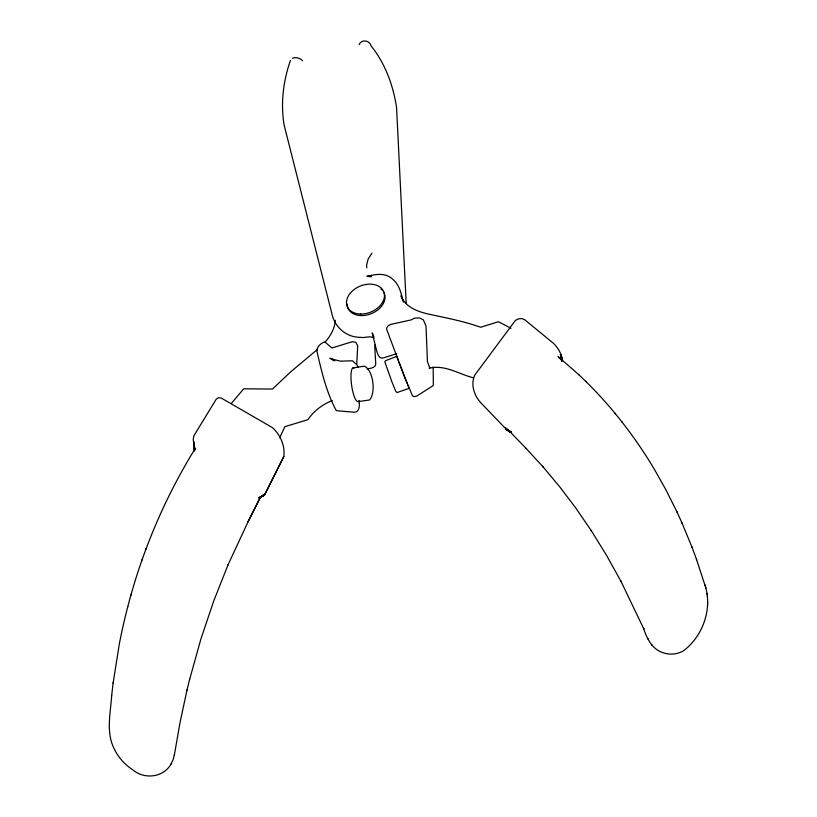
<?xml version="1.0" encoding="UTF-8"?>
<svg xmlns="http://www.w3.org/2000/svg" width="817" height="817" viewBox="0 0 817 817"><rect width="100%" height="100%" fill="white"/><g stroke="black" fill="none" stroke-linecap="round" stroke-linejoin="round"><path stroke-width="1.23" d="M561.851 360.297C561.963 353.996 558.082 347.981 553.783 343.589L524.616 319.651L521.522 318.497L518.152 318.936L515.353 320.489L474.789 375.074C470.408 384.572 474.166 395.632 481.009 402.975L506.989 430.048L511.125 432.142M561.83 360.174L561.871 357.877L561.984 360.675M398.41 360.685L396.858 356.314L385.695 360.624L384.787 361.757L392.16 382.509L395.714 391.19L396.98 392.589L409.194 388.32L409.041 387.809M561.882 360.991L561.963 358.561L561.851 360.869M525.75 448.114L543.07 466.875L542.621 466.364L559.512 486.544L575.525 507.674L591.437 530.887L591.059 530.304L606.408 555.121L621.134 581.602L620.818 580.979L643.837 628.988L643.571 628.344C646.656 638.24 652.119 649.198 662.73 652.64C669.45 655.081 677.222 654.437 683.421 650.843C702.314 636.709 712.087 610.33 705.684 587.362M707.665 602.823L707.685 602.2M707.583 605.336L707.604 604.723M359.163 401.239C359.735 405.058 359.664 412.575 353.975 412.207L336.338 410.685C326.392 392.364 321.724 371.96 317.057 351.831C316.291 347.082 320.652 343.211 324.819 341.935L331.937 347.991L352.331 341.68L355.875 342.313L357.703 345.918L356.743 364.219L358.091 367.354M111.684 695.471L111.612 696.094C110.591 712.935 106.098 731.235 113.512 747.361C117.566 756.593 124.47 764.487 132.936 769.931C144.323 779.704 163.441 777.529 170.957 764.171M335.287 320.325C334.766 328.495 330.589 336.001 325.156 341.955M113.124 683.053L119.374 643.735C124.858 615.405 132.385 587.464 141.923 560.237L142.117 559.696M111.612 696.094L113.195 682.43M366.649 264.912L368.171 258.948L371.939 253.229M170.733 764.559L173.235 759.412L174.399 754.663M174.307 755.255L180.149 721.911L187.103 689.742M283.683 456.836C285.511 446.245 280.313 434.685 272.408 427.608L221.009 397.91L218.272 397.797L216.178 399.299L193.905 435.747L193.261 439.24L194.456 450.8L195.518 448.053C173.674 483.368 155.71 521.072 141.923 560.237M186.96 690.314L189.646 679.274M189.513 679.846L200.839 639.231L213.666 601.118L228.239 564.333L228.025 564.843L248.266 521.369M127.626 607.174L127.779 606.602M130.832 595.327L130.996 594.756M358.152 401.576L369.509 400.003C376.055 393.069 373.42 370.275 364.443 366.179L353.097 367.803M359.235 44.516C361.257 39.073 369.723 40.115 371.092 45.915C385.236 63.45 393.202 85.356 396.562 107.456L406.212 303.75M290.443 60.448C283.203 81.077 280.507 103.493 284.142 125.124L331.814 313.371C334.439 327.086 346.449 337.472 360.501 337.35C364.862 338.361 370.03 335.236 373.961 338.034M145.977 549.065L146.172 548.524M375.217 344.713L374.758 346.786L375.759 364.065C375.554 368.089 370.06 368.314 367.262 368.865M279.771 437.728L284.837 426.688L307.938 419.652C313.779 410.951 322.521 404.374 332.253 400.585M260.613 496.818L248.011 521.849L260.552 496.94L259.939 497.676L265.168 493.734L283.846 456.458L264.994 494.081L259.469 497.798M265.065 493.917L259.132 498.186L264.657 494.54L259.612 497.737M231.456 403.312L243.711 388.8L272.439 389.066L290.913 371.664L317.292 349.564M292.476 58.242C295.764 56.69 300.309 58.16 302.658 60.815M263.84 495.204L258.969 497.88L263.697 495.286M396.756 353.669L383.51 357.877C378.72 359.633 377.444 352.934 376.402 349.85L372.215 332.876L373.961 337.125M371.296 276.483L366.915 276.381C375.667 274.175 385.307 272.388 392.62 279.159C398.91 284.163 401.045 292.435 402.761 299.941M429.15 368.181C444.908 364.402 458.776 374.094 473.309 377.791M371.194 276.473L367.599 276.371L369.672 276.544M368.293 276.299L370.54 276.555M368.988 276.187L371.092 276.657M509.389 431.59L509.91 431.764M511.268 432.224L506.56 429.609L511.483 432.438M511.432 432.397L506.152 429.139L510.891 432.234L506.989 430.048M511.095 432.264L506.56 429.609M510.972 328.271L498.472 321.724L480.672 327.26C463.515 321.132 445.592 317.782 427.842 313.942C417.119 311.451 405.15 306.886 401.014 295.683L403.465 302.137M334.878 360.92L329.894 358.193L333.428 359.991L331.825 359.041L340.495 361.165L352.474 360.787L355.855 363.963M505.978 428.905L510.891 432.234M504.926 427.281L510.584 432.03L508.664 431.243L510.605 431.989L505.764 428.619L509.737 431.417L509.052 430.733L526.23 448.594M578.916 374.778L558.042 356.508L560.35 359.01M585.769 381.365C612.372 407.53 635.32 437.34 654.417 469.377L665.947 489.843L677.068 512.126M578.436 374.319L586.259 381.825M651.792 644.991L652.262 645.512M614.925 413.177L615.344 413.708M621.666 421.552L622.094 422.093M409.194 388.32L407.754 384.889M681.909 522.757L692.122 547.513M676.772 511.483L682.195 523.401M647.922 638.547L648.198 639.19M407.193 383.479L398.982 362.237M429.875 368.099L427.444 361.676L426.025 326.177L423.369 319.896L419.652 317.987L414.822 318.058L411.176 319.907L390.904 324.359L387.891 325.963L386.676 328.025L386.768 329.578L404.395 376.566L412.554 395.979L414.495 396.592L416.731 396.092L433.327 385.501L433.194 366.996M696.401 559.053L705.878 588.026M691.876 546.859L696.646 559.706M704.989 585.033L705.183 585.697M561.402 360.307L560.462 354.047L561.34 359.95M707.022 593.479L707.103 594.133M707.328 595.93L707.42 596.584M561.412 359.715L560.809 354.67L561.361 359.439M561.504 359.735L561.095 355.272L561.514 360.093M194.456 450.8L193.67 441.752L194.303 450.269M561.636 360.409L561.35 355.906L561.565 359.409M366.69 265.637L366.792 267.802M561.708 360.287L561.565 356.549L561.728 361.083M561.8 360.808L561.739 357.203L561.769 360.634M359.051 400.647A17.086 4.003 82 0 1 351.718 385.91A17.086 4.003 82 0 1 354.18 368.11M383.53 291.73A19.649 14.022 -22 0 1 369.876 314.198A19.649 14.022 -22 0 1 347.143 304.067M381.008 288.932A19.649 14.022 -22 0 1 382.407 290.239M264.136 495.02L259.336 497.839L264.136 495.02M264.3 494.908L259.592 497.757L264.3 494.908M510.88 432.07L506.806 429.854L510.829 432.101M360.777 314.034A19.669 14.022 -22 0 0 383.745 291.802A19.669 14.022 -22 0 0 351.892 291.424A19.669 14.022 -22 0 0 360.777 314.034"/></g></svg>
